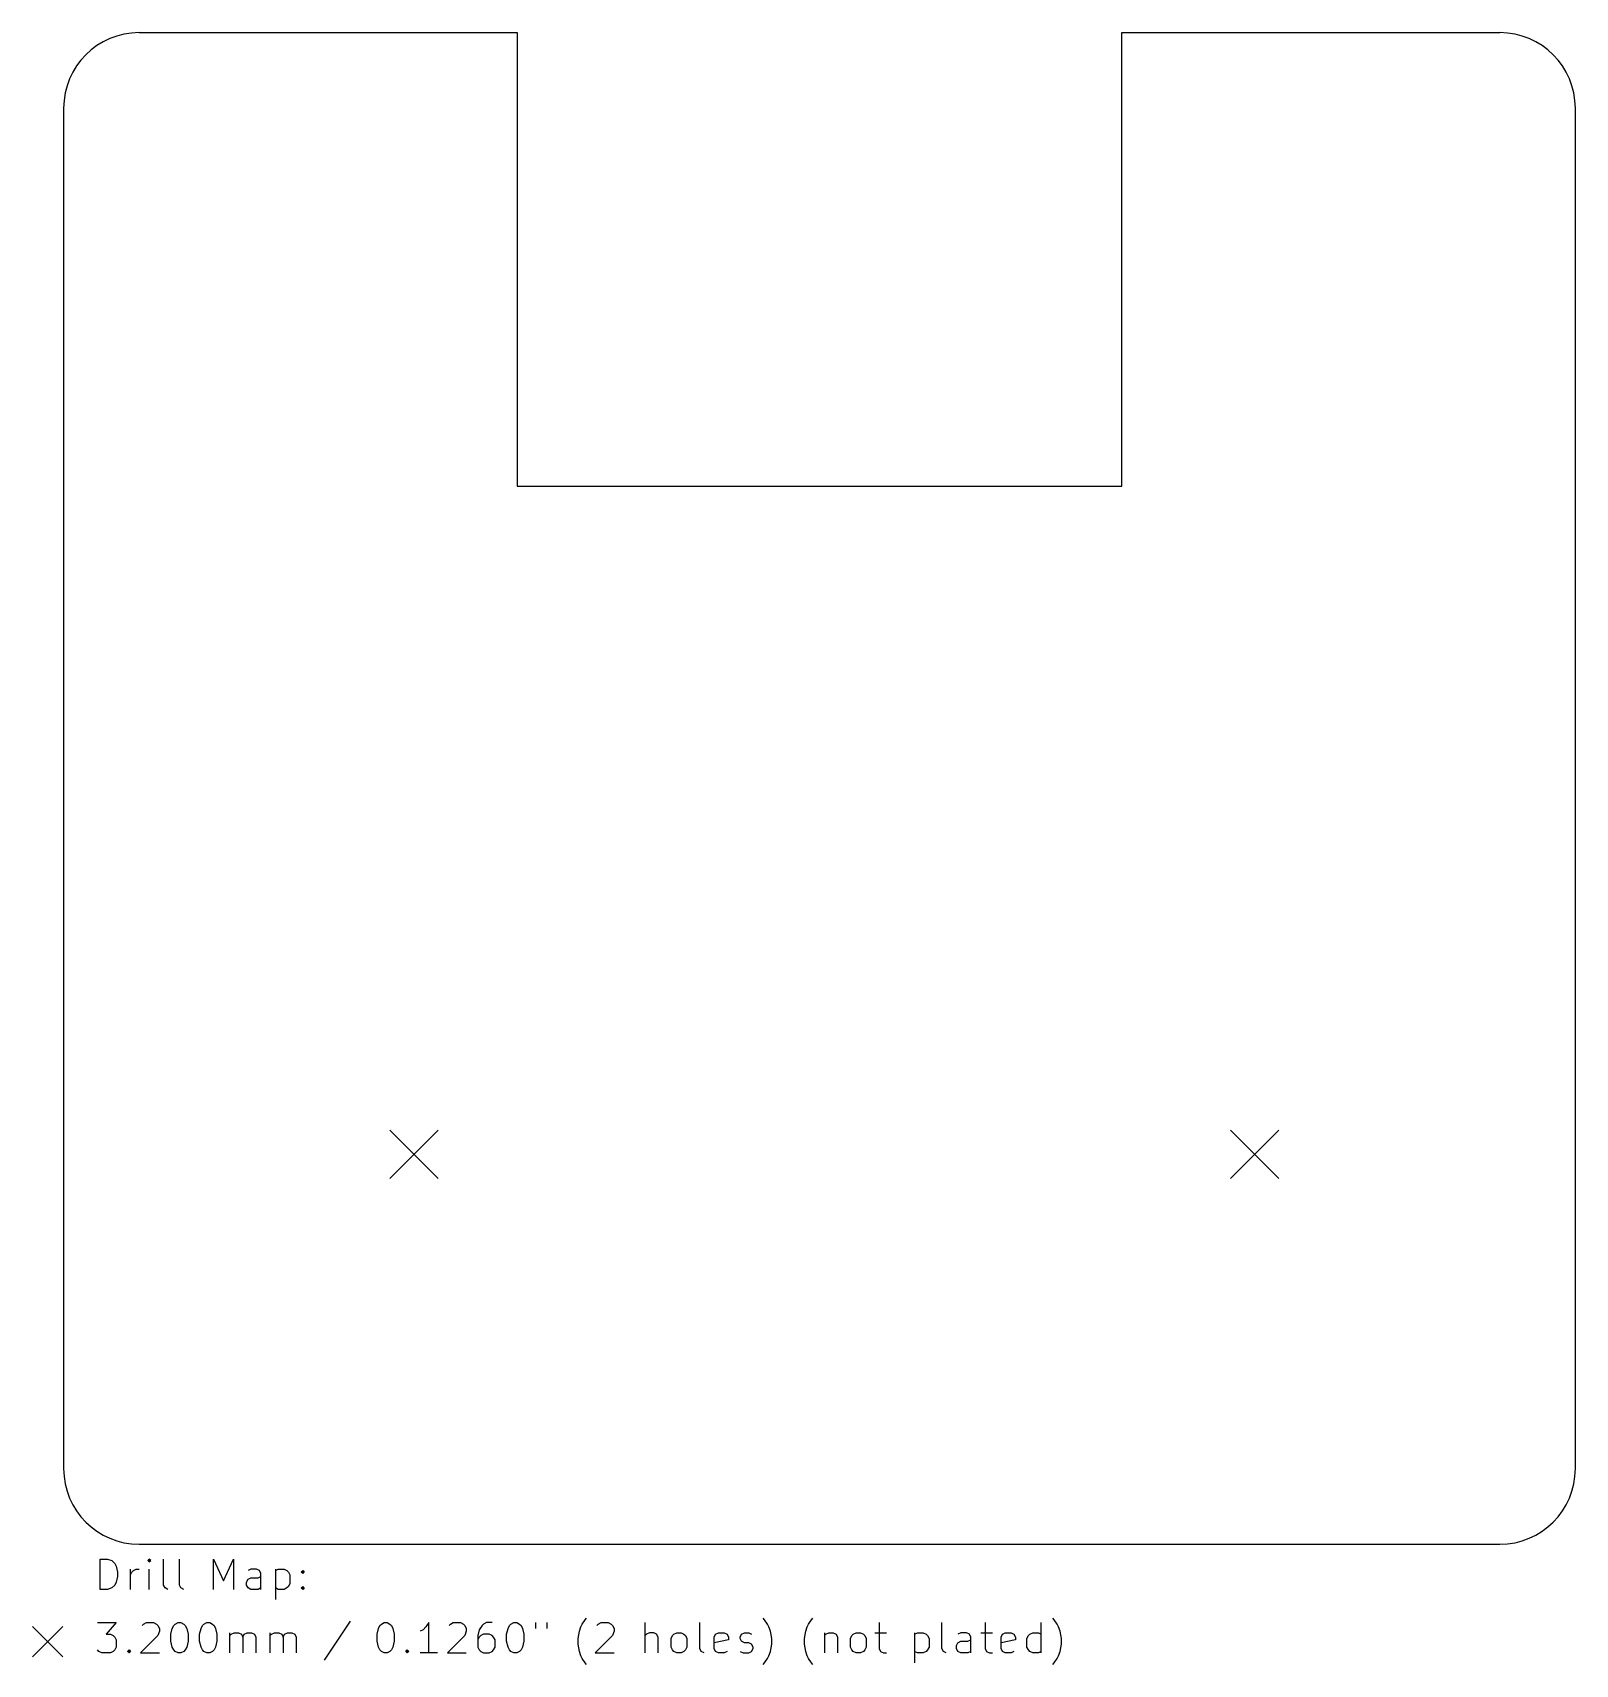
# Model space of a CAD drawing. Extents: x 48 to 150, y -158 to -50.
import ezdxf

# ---------------------------------------------------------------- set-up
doc = ezdxf.new("R2010")
doc.units = 0
doc.layers.add('BLACK', color=7, linetype='CONTINUOUS')

msp = doc.modelspace()

# ---------------------------------------------------------------- linework, layer by layer
at = {"layer": 'BLACK', "linetype": 'CONTINUOUS'}
for p, q in [((55, -50), (80, -50)), ((80, -50), (80, -80)), ((120, -80), (120, -50)), ((120, -50), (145, -50)), ((50, -55), (50, -145)), ((150, -145), (150, -55)), ((80, -80), (120, -80)), ((71.577, -122.606), (74.777, -125.806)), ((74.777, -122.606), (71.577, -125.806)), ((127.187, -122.606), (130.387, -125.806)), ((130.387, -122.606), (127.187, -125.806)), ((55, -150), (145, -150)), ((52.4262, -152.985), (52.4262, -150.985)), ((52.4262, -150.985), (52.9024, -150.985)), ((52.9024, -150.985), (53.1881, -151.08)), ((53.1881, -151.08), (53.3786, -151.27)), ((55.6643, -150.985), (55.569, -151.08)), ((55.569, -151.08), (55.6643, -151.175)), ((55.7595, -151.08), (55.6643, -150.985)), ((55.6643, -150.985), (55.6643, -151.175)), ((55.6643, -151.175), (55.7595, -151.08)), ((56.6167, -152.699), (56.6167, -150.985)), ((57.6643, -152.699), (57.6643, -150.985)), ((59.9119, -152.985), (59.9119, -150.985)), ((59.9119, -150.985), (60.5786, -152.413)), ((60.5786, -152.413), (61.2452, -150.985)), ((61.2452, -150.985), (61.2452, -152.985)), ((53.3786, -151.27), (53.4738, -151.461)), ((53.4738, -151.461), (53.569, -151.842)), ((53.569, -152.128), (53.4738, -152.509)), ((53.569, -151.842), (53.569, -152.128)), ((54.4262, -152.985), (54.4262, -151.651)), ((54.4262, -152.032), (54.5214, -151.842)), ((54.5214, -151.842), (54.6167, -151.747)), ((54.6167, -151.747), (54.8071, -151.651)), ((54.8071, -151.651), (54.9976, -151.651)), ((55.6643, -152.985), (55.6643, -151.651)), ((62.3881, -151.651), (62.1976, -151.747)), ((62.769, -151.651), (62.3881, -151.651)), ((62.9595, -151.747), (62.769, -151.651)), ((62.8643, -152.223), (63.0548, -152.128)), ((63.0548, -151.937), (62.9595, -151.747)), ((63.0548, -152.985), (63.0548, -151.937)), ((64.0071, -151.651), (64.0071, -153.651)), ((64.0071, -151.747), (64.1976, -151.651)), ((64.1976, -151.651), (64.5786, -151.651)), ((64.5786, -151.651), (64.769, -151.747)), ((64.769, -151.747), (64.8643, -151.842)), ((64.8643, -151.842), (64.9595, -152.032)), ((64.9595, -152.032), (64.9595, -152.604)), ((65.7214, -151.842), (65.8167, -151.747)), ((65.8167, -151.937), (65.7214, -151.842)), ((65.8167, -151.747), (65.9119, -151.842)), ((65.8167, -151.747), (65.8167, -151.937)), ((65.9119, -151.842), (65.8167, -151.937)), ((52.9024, -152.985), (52.4262, -152.985)), ((53.1881, -152.89), (52.9024, -152.985)), ((53.3786, -152.699), (53.1881, -152.89)), ((53.4738, -152.509), (53.3786, -152.699)), ((56.7119, -152.89), (56.6167, -152.699)), ((56.9024, -152.985), (56.7119, -152.89)), ((57.7595, -152.89), (57.6643, -152.699)), ((57.95, -152.985), (57.7595, -152.89)), ((62.1024, -152.509), (62.1976, -152.318)), ((62.1024, -152.699), (62.1024, -152.509)), ((62.1976, -152.89), (62.1024, -152.699)), ((62.1976, -152.318), (62.3881, -152.223)), ((62.3881, -152.985), (62.1976, -152.89)), ((62.3881, -152.223), (62.8643, -152.223)), ((62.8643, -152.985), (62.3881, -152.985)), ((63.0548, -152.89), (62.8643, -152.985)), ((64.1976, -152.985), (64.0071, -152.89)), ((64.5786, -152.985), (64.1976, -152.985)), ((64.769, -152.89), (64.5786, -152.985)), ((64.8643, -152.794), (64.769, -152.89)), ((64.9595, -152.604), (64.8643, -152.794)), ((65.7214, -152.89), (65.8167, -152.794)), ((65.8167, -152.985), (65.7214, -152.89)), ((65.8167, -152.794), (65.9119, -152.89)), ((65.8167, -152.794), (65.8167, -152.985)), ((65.9119, -152.89), (65.8167, -152.985)), ((52.2357, -155.185), (53.4738, -155.185)), ((53.4738, -155.185), (52.8071, -155.947)), ((55.1881, -155.375), (55.2833, -155.28)), ((55.2833, -155.28), (55.4738, -155.185)), ((55.4738, -155.185), (55.95, -155.185)), ((55.95, -155.185), (56.1405, -155.28)), ((56.1405, -155.28), (56.2357, -155.375)), ((56.2357, -155.375), (56.331, -155.566)), ((57.1881, -155.566), (57.2833, -155.375)), ((57.2833, -155.375), (57.3786, -155.28)), ((57.3786, -155.28), (57.569, -155.185)), ((57.569, -155.185), (57.7595, -155.185)), ((57.7595, -155.185), (57.95, -155.28)), ((57.95, -155.28), (58.0452, -155.375)), ((58.0452, -155.375), (58.1405, -155.566)), ((59.0929, -155.566), (59.1881, -155.375)), ((59.1881, -155.375), (59.2833, -155.28)), ((59.2833, -155.28), (59.4738, -155.185)), ((59.4738, -155.185), (59.6643, -155.185)), ((59.6643, -155.185), (59.8548, -155.28)), ((59.8548, -155.28), (59.95, -155.375)), ((59.95, -155.375), (60.0452, -155.566)), ((68.9595, -155.09), (67.2452, -157.661)), ((70.8262, -155.566), (70.9214, -155.375)), ((70.9214, -155.375), (71.0167, -155.28)), ((71.0167, -155.28), (71.2071, -155.185)), ((71.2071, -155.185), (71.3976, -155.185)), ((71.3976, -155.185), (71.5881, -155.28)), ((71.5881, -155.28), (71.6833, -155.375)), ((71.6833, -155.375), (71.7786, -155.566)), ((74.1595, -155.185), (73.969, -155.47)), ((74.1595, -157.185), (74.1595, -155.185)), ((75.4929, -155.375), (75.5881, -155.28)), ((75.5881, -155.28), (75.7786, -155.185)), ((75.7786, -155.185), (76.2548, -155.185)), ((76.2548, -155.185), (76.4452, -155.28)), ((76.4452, -155.28), (76.5405, -155.375)), ((76.5405, -155.375), (76.6357, -155.566)), ((77.6833, -155.375), (77.4929, -155.661)), ((77.7786, -155.28), (77.6833, -155.375)), ((77.969, -155.185), (77.7786, -155.28)), ((78.35, -155.185), (77.969, -155.185)), ((79.3976, -155.566), (79.4929, -155.375)), ((79.4929, -155.375), (79.5881, -155.28)), ((79.5881, -155.28), (79.7786, -155.185)), ((79.7786, -155.185), (79.969, -155.185)), ((79.969, -155.185), (80.1595, -155.28)), ((80.1595, -155.28), (80.2548, -155.375)), ((80.2548, -155.375), (80.35, -155.566)), ((81.2071, -155.185), (81.2071, -155.566)), ((81.969, -155.185), (81.969, -155.566)), ((84.2167, -155.47), (84.3119, -155.28)), ((84.3119, -155.28), (84.5024, -154.994)), ((84.5024, -154.994), (84.5976, -154.899)), ((85.2643, -155.375), (85.3595, -155.28)), ((85.3595, -155.28), (85.55, -155.185)), ((85.55, -155.185), (86.0262, -155.185)), ((86.0262, -155.185), (86.2167, -155.28)), ((86.2167, -155.28), (86.3119, -155.375)), ((86.3119, -155.375), (86.4071, -155.566)), ((88.4643, -157.185), (88.4643, -155.185)), ((92.0833, -156.899), (92.0833, -155.185)), ((96.3691, -154.994), (96.2738, -154.899)), ((96.5595, -155.28), (96.3691, -154.994)), ((96.6548, -155.47), (96.5595, -155.28)), ((99.1881, -155.47), (99.2833, -155.28)), ((99.2833, -155.28), (99.4738, -154.994)), ((99.4738, -154.994), (99.569, -154.899)), ((103.95, -155.185), (103.95, -156.899)), ((108.102, -156.899), (108.102, -155.185)), ((110.96, -155.185), (110.96, -156.899)), ((114.674, -157.185), (114.674, -155.185)), ((115.531, -154.994), (115.436, -154.899)), ((115.721, -155.28), (115.531, -154.994)), ((115.817, -155.47), (115.721, -155.28)), ((47.95, -155.45), (49.95, -157.45)), ((49.95, -155.45), (47.95, -157.45)), ((52.8071, -155.947), (53.0929, -155.947)), ((53.0929, -155.947), (53.2833, -156.042)), ((53.2833, -156.042), (53.3786, -156.137)), ((53.3786, -156.137), (53.4738, -156.328)), ((53.4738, -156.328), (53.4738, -156.804)), ((56.2357, -156.042), (55.0929, -157.185)), ((56.331, -155.756), (56.2357, -156.042)), ((56.331, -155.566), (56.331, -155.756)), ((57.0929, -155.947), (57.1881, -155.566)), ((57.0929, -156.423), (57.0929, -155.947)), ((57.1881, -156.804), (57.0929, -156.423)), ((58.1405, -155.566), (58.2357, -155.947)), ((58.2357, -156.423), (58.1405, -156.804)), ((58.2357, -155.947), (58.2357, -156.423)), ((58.9976, -155.947), (59.0929, -155.566)), ((58.9976, -156.423), (58.9976, -155.947)), ((59.0929, -156.804), (58.9976, -156.423)), ((60.0452, -155.566), (60.1405, -155.947)), ((60.1405, -156.423), (60.0452, -156.804)), ((60.1405, -155.947), (60.1405, -156.423)), ((60.9976, -157.185), (60.9976, -155.851)), ((60.9976, -156.042), (61.0929, -155.947)), ((61.0929, -155.947), (61.2833, -155.851)), ((61.2833, -155.851), (61.569, -155.851)), ((61.569, -155.851), (61.7595, -155.947)), ((61.7595, -155.947), (61.8548, -156.137)), ((61.8548, -156.137), (61.95, -155.947)), ((61.8548, -156.137), (61.8548, -157.185)), ((61.95, -155.947), (62.1405, -155.851)), ((62.1405, -155.851), (62.4262, -155.851)), ((62.4262, -155.851), (62.6167, -155.947)), ((62.6167, -155.947), (62.7119, -156.137)), ((62.7119, -156.137), (62.7119, -157.185)), ((63.6643, -157.185), (63.6643, -155.851)), ((63.6643, -156.042), (63.7595, -155.947)), ((63.7595, -155.947), (63.95, -155.851)), ((63.95, -155.851), (64.2357, -155.851)), ((64.2357, -155.851), (64.4262, -155.947)), ((64.4262, -155.947), (64.5214, -156.137)), ((64.5214, -156.137), (64.6167, -155.947)), ((64.5214, -156.137), (64.5214, -157.185)), ((64.6167, -155.947), (64.8071, -155.851)), ((64.8071, -155.851), (65.0929, -155.851)), ((65.0929, -155.851), (65.2833, -155.947)), ((65.2833, -155.947), (65.3786, -156.137)), ((65.3786, -156.137), (65.3786, -157.185)), ((70.731, -155.947), (70.8262, -155.566)), ((70.731, -156.423), (70.731, -155.947)), ((70.8262, -156.804), (70.731, -156.423)), ((71.7786, -155.566), (71.8738, -155.947)), ((71.8738, -156.423), (71.7786, -156.804)), ((71.8738, -155.947), (71.8738, -156.423)), ((73.7786, -155.661), (73.5881, -155.756)), ((73.969, -155.47), (73.7786, -155.661)), ((76.5405, -156.042), (75.3976, -157.185)), ((76.6357, -155.756), (76.5405, -156.042)), ((76.6357, -155.566), (76.6357, -155.756)), ((77.4929, -155.661), (77.3976, -156.042)), ((77.3976, -156.042), (77.3976, -156.804)), ((77.4929, -156.137), (77.3976, -156.328)), ((77.5881, -156.042), (77.4929, -156.137)), ((77.7786, -155.947), (77.5881, -156.042)), ((78.1595, -155.947), (77.7786, -155.947)), ((78.35, -156.042), (78.1595, -155.947)), ((78.4452, -156.137), (78.35, -156.042)), ((78.5405, -156.328), (78.4452, -156.137)), ((78.5405, -156.804), (78.5405, -156.328)), ((79.3024, -155.947), (79.3976, -155.566)), ((79.3024, -156.423), (79.3024, -155.947)), ((79.3976, -156.804), (79.3024, -156.423)), ((80.35, -155.566), (80.4452, -155.947)), ((80.4452, -156.423), (80.35, -156.804)), ((80.4452, -155.947), (80.4452, -156.423)), ((84.0262, -156.232), (84.1214, -155.756)), ((84.0262, -156.613), (84.0262, -156.232)), ((84.1214, -155.756), (84.2167, -155.47)), ((86.3119, -156.042), (85.169, -157.185)), ((86.4071, -155.756), (86.3119, -156.042)), ((86.4071, -155.566), (86.4071, -155.756)), ((88.5595, -155.947), (88.4643, -156.042)), ((88.75, -155.851), (88.5595, -155.947)), ((89.0357, -155.851), (88.75, -155.851)), ((89.2262, -155.947), (89.0357, -155.851)), ((89.3214, -156.137), (89.2262, -155.947)), ((89.3214, -157.185), (89.3214, -156.137)), ((90.1786, -156.232), (90.2738, -156.042)), ((90.1786, -156.804), (90.1786, -156.232)), ((90.2738, -156.042), (90.369, -155.947)), ((90.369, -155.947), (90.5595, -155.851)), ((90.5595, -155.851), (90.8452, -155.851)), ((90.8452, -155.851), (91.0357, -155.947)), ((91.0357, -155.947), (91.131, -156.042)), ((91.131, -156.042), (91.2262, -156.232)), ((91.2262, -156.232), (91.2262, -156.804)), ((93.0357, -156.137), (93.131, -155.947)), ((93.0357, -156.899), (93.0357, -156.137)), ((93.9881, -156.328), (93.0357, -156.518)), ((93.131, -155.947), (93.3214, -155.851)), ((93.3214, -155.851), (93.7024, -155.851)), ((93.7024, -155.851), (93.8929, -155.947)), ((93.8929, -155.947), (93.9881, -156.137)), ((93.9881, -156.137), (93.9881, -156.328)), ((94.75, -156.137), (94.8452, -155.947)), ((94.75, -156.232), (94.75, -156.137)), ((94.8452, -156.423), (94.75, -156.232)), ((94.8452, -155.947), (95.0357, -155.851)), ((95.0357, -156.518), (94.8452, -156.423)), ((95.0357, -155.851), (95.3214, -155.851)), ((95.3214, -156.518), (95.0357, -156.518)), ((95.3214, -155.851), (95.5119, -155.947)), ((95.5119, -156.613), (95.3214, -156.518)), ((96.75, -155.756), (96.6548, -155.47)), ((96.8452, -156.232), (96.75, -155.756)), ((96.8452, -156.613), (96.8452, -156.232)), ((98.9976, -156.232), (99.0929, -155.756)), ((98.9976, -156.613), (98.9976, -156.232)), ((99.0929, -155.756), (99.1881, -155.47)), ((100.331, -155.851), (100.331, -157.185)), ((100.331, -156.042), (100.426, -155.947)), ((100.426, -155.947), (100.617, -155.851)), ((100.617, -155.851), (100.902, -155.851)), ((100.902, -155.851), (101.093, -155.947)), ((101.093, -155.947), (101.188, -156.137)), ((101.188, -156.137), (101.188, -157.185)), ((102.045, -156.232), (102.14, -156.042)), ((102.045, -156.804), (102.045, -156.232)), ((102.14, -156.042), (102.236, -155.947)), ((102.236, -155.947), (102.426, -155.851)), ((102.426, -155.851), (102.712, -155.851)), ((102.712, -155.851), (102.902, -155.947)), ((102.902, -155.947), (102.998, -156.042)), ((102.998, -156.042), (103.093, -156.232)), ((103.093, -156.232), (103.093, -156.804)), ((103.664, -155.851), (104.426, -155.851)), ((106.293, -155.851), (106.293, -157.851)), ((106.293, -155.947), (106.483, -155.851)), ((106.483, -155.851), (106.864, -155.851)), ((106.864, -155.851), (107.055, -155.947)), ((107.055, -155.947), (107.15, -156.042)), ((107.15, -156.042), (107.245, -156.232)), ((107.245, -156.232), (107.245, -156.804)), ((109.055, -156.709), (109.15, -156.518)), ((109.34, -155.851), (109.15, -155.947)), ((109.15, -156.518), (109.34, -156.423)), ((109.721, -155.851), (109.34, -155.851)), ((109.34, -156.423), (109.817, -156.423)), ((109.912, -155.947), (109.721, -155.851)), ((109.817, -156.423), (110.007, -156.328)), ((110.007, -156.137), (109.912, -155.947)), ((110.007, -157.185), (110.007, -156.137)), ((110.674, -155.851), (111.436, -155.851)), ((112.007, -156.137), (112.102, -155.947)), ((112.007, -156.899), (112.007, -156.137)), ((112.96, -156.328), (112.007, -156.518)), ((112.102, -155.947), (112.293, -155.851)), ((112.293, -155.851), (112.674, -155.851)), ((112.674, -155.851), (112.864, -155.947)), ((112.864, -155.947), (112.96, -156.137)), ((112.96, -156.137), (112.96, -156.328)), ((113.721, -156.232), (113.817, -156.042)), ((113.721, -156.804), (113.721, -156.232)), ((113.817, -156.042), (113.912, -155.947)), ((113.912, -155.947), (114.102, -155.851)), ((114.102, -155.851), (114.483, -155.851)), ((114.483, -155.851), (114.674, -155.947)), ((115.912, -155.756), (115.817, -155.47)), ((116.007, -156.232), (115.912, -155.756)), ((116.007, -156.613), (116.007, -156.232)), ((52.331, -157.09), (52.2357, -156.994)), ((52.5214, -157.185), (52.331, -157.09)), ((53.0929, -157.185), (52.5214, -157.185)), ((53.2833, -157.09), (53.0929, -157.185)), ((53.3786, -156.994), (53.2833, -157.09)), ((53.4738, -156.804), (53.3786, -156.994)), ((54.2357, -157.09), (54.331, -156.994)), ((54.331, -157.185), (54.2357, -157.09)), ((54.331, -156.994), (54.4262, -157.09)), ((54.331, -156.994), (54.331, -157.185)), ((54.4262, -157.09), (54.331, -157.185)), ((55.0929, -157.185), (56.331, -157.185)), ((57.2833, -156.994), (57.1881, -156.804)), ((57.3786, -157.09), (57.2833, -156.994)), ((57.569, -157.185), (57.3786, -157.09)), ((57.7595, -157.185), (57.569, -157.185)), ((57.95, -157.09), (57.7595, -157.185)), ((58.0452, -156.994), (57.95, -157.09)), ((58.1405, -156.804), (58.0452, -156.994)), ((59.1881, -156.994), (59.0929, -156.804)), ((59.2833, -157.09), (59.1881, -156.994)), ((59.4738, -157.185), (59.2833, -157.09)), ((59.6643, -157.185), (59.4738, -157.185)), ((59.8548, -157.09), (59.6643, -157.185)), ((59.95, -156.994), (59.8548, -157.09)), ((60.0452, -156.804), (59.95, -156.994)), ((70.9214, -156.994), (70.8262, -156.804)), ((71.0167, -157.09), (70.9214, -156.994)), ((71.2071, -157.185), (71.0167, -157.09)), ((71.3976, -157.185), (71.2071, -157.185)), ((71.5881, -157.09), (71.3976, -157.185)), ((71.6833, -156.994), (71.5881, -157.09)), ((71.7786, -156.804), (71.6833, -156.994)), ((72.6357, -157.09), (72.731, -156.994)), ((72.731, -157.185), (72.6357, -157.09)), ((72.731, -156.994), (72.8262, -157.09)), ((72.731, -156.994), (72.731, -157.185)), ((72.8262, -157.09), (72.731, -157.185)), ((74.731, -157.185), (73.5881, -157.185)), ((75.3976, -157.185), (76.6357, -157.185)), ((77.3976, -156.804), (77.4929, -156.994)), ((77.4929, -156.994), (77.5881, -157.09)), ((77.5881, -157.09), (77.7786, -157.185)), ((77.7786, -157.185), (78.1595, -157.185)), ((78.1595, -157.185), (78.35, -157.09)), ((78.35, -157.09), (78.4452, -156.994)), ((78.4452, -156.994), (78.5405, -156.804)), ((79.4929, -156.994), (79.3976, -156.804)), ((79.5881, -157.09), (79.4929, -156.994)), ((79.7786, -157.185), (79.5881, -157.09)), ((79.969, -157.185), (79.7786, -157.185)), ((80.1595, -157.09), (79.969, -157.185)), ((80.2548, -156.994), (80.1595, -157.09)), ((80.35, -156.804), (80.2548, -156.994)), ((84.1214, -157.09), (84.0262, -156.613)), ((84.2167, -157.375), (84.1214, -157.09)), ((84.3119, -157.566), (84.2167, -157.375)), ((84.5024, -157.851), (84.3119, -157.566)), ((85.169, -157.185), (86.4071, -157.185)), ((90.2738, -156.994), (90.1786, -156.804)), ((90.369, -157.09), (90.2738, -156.994)), ((90.5595, -157.185), (90.369, -157.09)), ((90.8452, -157.185), (90.5595, -157.185)), ((91.0357, -157.09), (90.8452, -157.185)), ((91.131, -156.994), (91.0357, -157.09)), ((91.2262, -156.804), (91.131, -156.994)), ((92.1786, -157.09), (92.0833, -156.899)), ((92.369, -157.185), (92.1786, -157.09)), ((93.131, -157.09), (93.0357, -156.899)), ((93.3214, -157.185), (93.131, -157.09)), ((93.7024, -157.185), (93.3214, -157.185)), ((93.8929, -157.09), (93.7024, -157.185)), ((94.75, -157.09), (94.9405, -157.185)), ((94.9405, -157.185), (95.3214, -157.185)), ((95.3214, -157.185), (95.5119, -157.09)), ((95.6071, -156.804), (95.5119, -156.613)), ((95.5119, -157.09), (95.6071, -156.899)), ((95.6071, -156.899), (95.6071, -156.804)), ((96.3691, -157.851), (96.5595, -157.566)), ((96.5595, -157.566), (96.6548, -157.375)), ((96.6548, -157.375), (96.75, -157.09)), ((96.75, -157.09), (96.8452, -156.613)), ((99.0929, -157.09), (98.9976, -156.613)), ((99.1881, -157.375), (99.0929, -157.09)), ((99.2833, -157.566), (99.1881, -157.375)), ((99.4738, -157.851), (99.2833, -157.566)), ((102.14, -156.994), (102.045, -156.804)), ((102.236, -157.09), (102.14, -156.994)), ((102.426, -157.185), (102.236, -157.09)), ((102.712, -157.185), (102.426, -157.185)), ((102.902, -157.09), (102.712, -157.185)), ((102.998, -156.994), (102.902, -157.09)), ((103.093, -156.804), (102.998, -156.994)), ((103.95, -156.899), (104.045, -157.09)), ((104.045, -157.09), (104.236, -157.185)), ((104.236, -157.185), (104.426, -157.185)), ((106.483, -157.185), (106.293, -157.09)), ((106.864, -157.185), (106.483, -157.185)), ((107.055, -157.09), (106.864, -157.185)), ((107.15, -156.994), (107.055, -157.09)), ((107.245, -156.804), (107.15, -156.994)), ((108.198, -157.09), (108.102, -156.899)), ((108.388, -157.185), (108.198, -157.09)), ((109.055, -156.899), (109.055, -156.709)), ((109.15, -157.09), (109.055, -156.899)), ((109.34, -157.185), (109.15, -157.09)), ((109.817, -157.185), (109.34, -157.185)), ((110.007, -157.09), (109.817, -157.185)), ((110.96, -156.899), (111.055, -157.09)), ((111.055, -157.09), (111.245, -157.185)), ((111.245, -157.185), (111.436, -157.185)), ((112.102, -157.09), (112.007, -156.899)), ((112.293, -157.185), (112.102, -157.09)), ((112.674, -157.185), (112.293, -157.185)), ((112.864, -157.09), (112.674, -157.185)), ((113.817, -156.994), (113.721, -156.804)), ((113.912, -157.09), (113.817, -156.994)), ((114.102, -157.185), (113.912, -157.09)), ((114.483, -157.185), (114.102, -157.185)), ((114.674, -157.09), (114.483, -157.185)), ((115.531, -157.851), (115.721, -157.566)), ((115.721, -157.566), (115.817, -157.375)), ((115.817, -157.375), (115.912, -157.09)), ((115.912, -157.09), (116.007, -156.613)), ((84.5976, -157.947), (84.5024, -157.851)), ((96.2738, -157.947), (96.3691, -157.851)), ((99.569, -157.947), (99.4738, -157.851)), ((115.436, -157.947), (115.531, -157.851))]:
    msp.add_line(p, q, dxfattribs=at)
at = {"layer": 'BLACK'}
for centre, start, end in [((55, -55), 90, 180), ((145, -55), 0, 90), ((55, -145), -180, -90), ((145, -145), -90, 0)]:
    msp.add_arc(centre, 5, start, end, dxfattribs=at)

doc.saveas('drawing.dxf')
